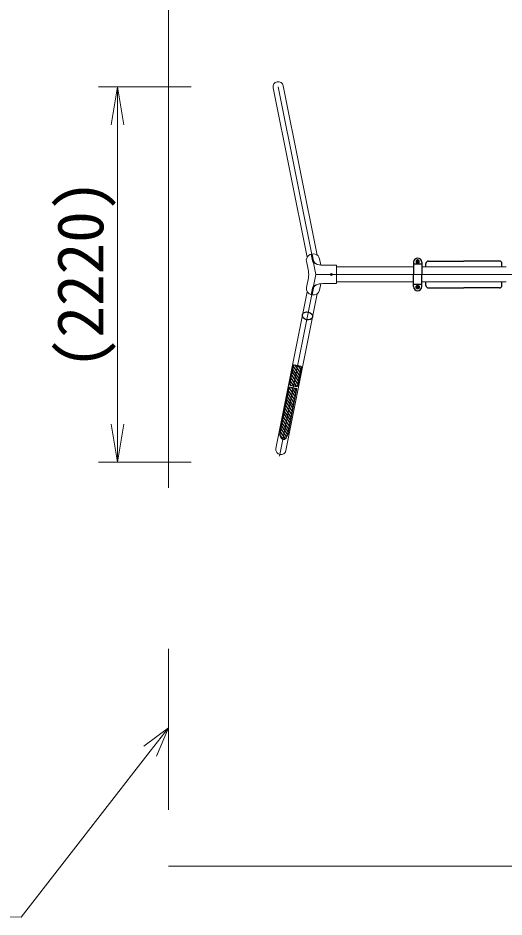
# Model space of a CAD drawing. Units: millimetres on the paper, enlarged 50 times, with parts at other scales. Extents: x 750 to 20250, y 750 to 14100.
# Drawn here: x 16640 to 17599, y 6804 to 8577 of the extents above; entities that cross this region are included whole.
import ezdxf
from ezdxf.enums import TextEntityAlignment as Align

# ---------------------------------------------------------------- set-up
doc = ezdxf.new("R2010")
doc.units = ezdxf.units.MM
doc.header["$LTSCALE"] = 50
doc.linetypes.add('CHAIN', pattern=[18.5, 12, -1.5, 3.5, -1.5])
doc.linetypes.add('USER2', pattern=[63.5, 31.75, -6.35, 6.35, -6.35, 6.35, -6.35])
for name, color, linetype, lineweight in [('0_15', 7, 'Continuous', 13), ('D-BMK', 2, 'CHAIN', 13), ('D-SAFETY', 6, 'USER2', 13), ('D-STR', 1, 'Continuous', 13), ('D-STR-DIM', 7, 'Continuous', 13), ('D-STR-HTXT', 7, 'Continuous', 13), ('D-STR\u3000構造物外形線', 1, 'Continuous', 25)]:
    doc.layers.add(name, color=color, linetype=linetype, lineweight=lineweight)
doc.styles.add('ＭＳ ゴシック', font='')
doc.styles.get('ＭＳ ゴシック').set_extended_font_data('MS Gothic')

# ---------------------------------------------------------------- blocks, each defined once
blk = doc.blocks.new('open_arrow')
at = {"color": 0, "linetype": 'Continuous', "lineweight": -2}
blk.add_lwpolyline([(7.5, 1.25), (0, 0), (7.5, -1.25)], dxfattribs=at)

msp = doc.modelspace()

# ---------------------------------------------------------------- linework, layer by layer
at = {"layer": '0_15'}
for p, q in [((16937.03, 7176.93), (16888.88, 7140.48)), ((16937.03, 7176.93), (16901.21, 7130.88)), ((16913.55, 7121.29), (16937.03, 7176.93))]:
    msp.add_line(p, q, dxfattribs=at)
at = {"layer": 'D-BMK'}
for p, q in [((17153.79, 8441.07), (17228.09, 8071.07)), ((17156.14, 7712.73), (17228.09, 8071.07)), ((17228.09, 8071.07), (19245.98, 8071.07))]:
    msp.add_line(p, q, dxfattribs=at)
at = {"layer": 'D-SAFETY'}
for p, q in [((16937.03, 9237.73), (16937.03, 6904.4)), ((16937.03, 6904.4), (19496.06, 6904.4))]:
    msp.add_line(p, q, dxfattribs=at)
at = {"layer": 'D-STR'}
for p, q in [((17163.68, 8443.05), (17230.75, 8109.03)), ((17143.91, 8439.08), (17210.98, 8105.06)), ((17219.05, 8110.99), (17221.64, 8098.12)), ((17223.69, 8098.04), (17221.01, 8111.38)), ((17213.34, 8077.63), (17209.46, 8096.95)), ((17237.9, 8089.07), (17235.28, 8102.13)), ((17268.7, 8089.07), (17237.9, 8089.07)), ((17268.7, 8053.07), (17268.7, 8089.07)), ((17420.7, 8085.92), (17268.7, 8085.92)), ((17437.2, 8085.92), (17603.53, 8085.92)), ((17209.46, 8045.18), (17213.34, 8064.5)), ((17235.28, 8040), (17237.86, 8052.83)), ((17268.7, 8053.07), (17242.04, 8053.07)), ((17268.7, 8056.22), (17420.7, 8056.22)), ((17437.2, 8056.22), (17603.53, 8056.22)), ((17149.33, 7727.62), (17210.98, 8037.07)), ((17168.03, 7720.73), (17230.75, 8033.1)), ((17219.05, 8031.14), (17221.64, 8044.01)), ((17223.69, 8044.09), (17221.01, 8030.75))]:
    msp.add_line(p, q, dxfattribs=at)
msp.add_circle((17258.7, 8071.07), 2, dxfattribs=at)
for centre, radius, start, end in [((17153.79, 8441.07), 10.08, 11.35385, 191.35385), ((17180.66, 8071.07), 33.33, 348.64615, 11.35385), ((17159.22, 7725.64), 10.08, 168.64615, 348.64615)]:
    msp.add_arc(centre, radius, start, end, dxfattribs=at)
for centre, major_axis, ratio, start_param, end_param in [((17222.37, 8099.54), (12.91, 2.59), 0.904716, 6.2831853, 9.424778), ((17242.04, 8098.96), (20.48, 0), 0.483212, 3.2266588, 4.7108972), ((17242.04, 8098.96), (18.43, 0), 0.53697, 3.2344606, 4.712389), ((17242.04, 8043.17), (-20.48, 0), 0.483212, 4.7138807, 6.1981192), ((17242.04, 8043.17), (-18.43, 0), 0.53697, 4.712389, 6.1903174), ((17222.37, 8042.59), (12.91, -2.59), 0.904716, 3.1415927, 6.2831853)]:
    msp.add_ellipse(centre, major_axis=major_axis, ratio=ratio, start_param=start_param, end_param=end_param, dxfattribs=at)
at = {"layer": 'D-STR-DIM'}
for p, q in [((16982.17, 8441.07), (16798.88, 8441.07)), ((16836.38, 7701.07), (16836.38, 8441.07)), ((16981.8, 7701.07), (16798.88, 7701.07))]:
    msp.add_line(p, q, dxfattribs=at)
at = {"layer": 'D-STR-HTXT'}
for p, q in [((16901.21, 7130.88), (16646.78, 6803.85)), ((16646.78, 6803.85), (15795.21, 6804.62))]:
    msp.add_line(p, q, dxfattribs=at)
at = {"layer": 'D-STR\u3000構造物外形線'}
for p, q in [((17420.7, 8095.07), (17420.7, 8071.07)), ((17437.2, 8091.07), (17420.7, 8091.07)), ((17428.95, 8099.72), (17425.8, 8097.89)), ((17425.8, 8097.89), (17425.8, 8094.24)), ((17425.8, 8094.24), (17428.95, 8092.42)), ((17426.72, 8098.32), (17425.9, 8096.89)), ((17425.9, 8096.89), (17425.9, 8095.24)), ((17425.9, 8095.24), (17426.72, 8093.84)), ((17428.12, 8099.14), (17426.72, 8098.32)), ((17426.72, 8093.84), (17428.12, 8093.02)), ((17427.02, 8096.59), (17426.95, 8096.07)), ((17426.95, 8096.07), (17427.02, 8095.54)), ((17427.22, 8097.07), (17427.02, 8096.59)), ((17427.02, 8095.54), (17427.22, 8095.07)), ((17427.55, 8097.49), (17427.22, 8097.07)), ((17427.22, 8095.07), (17427.55, 8094.67)), ((17427.45, 8096.57), (17427.37, 8096.07)), ((17427.37, 8096.07), (17427.45, 8095.59)), ((17427.67, 8096.99), (17427.45, 8096.57)), ((17427.45, 8095.59), (17427.67, 8095.14)), ((17427.95, 8097.79), (17427.55, 8097.49)), ((17427.55, 8094.67), (17427.95, 8094.34)), ((17428.02, 8097.34), (17427.67, 8096.99)), ((17427.67, 8095.14), (17428.02, 8094.79)), ((17428.42, 8097.99), (17427.95, 8097.79)), ((17427.95, 8094.34), (17428.42, 8094.14)), ((17428.47, 8097.57), (17428.02, 8097.34)), ((17428.02, 8094.79), (17428.47, 8094.57)), ((17429.77, 8099.14), (17428.12, 8099.14)), ((17428.12, 8093.02), (17429.77, 8093.02)), ((17428.95, 8098.07), (17428.42, 8097.99)), ((17428.42, 8094.14), (17428.95, 8094.07)), ((17428.95, 8097.64), (17428.47, 8097.57)), ((17428.47, 8094.57), (17428.95, 8094.49)), ((17432.12, 8097.89), (17428.95, 8099.72)), ((17429.47, 8097.99), (17428.95, 8098.07)), ((17429.45, 8097.57), (17428.95, 8097.64)), ((17428.95, 8094.49), (17429.45, 8094.57)), ((17428.95, 8092.42), (17432.12, 8094.24)), ((17428.95, 8094.07), (17429.47, 8094.14)), ((17429.87, 8097.34), (17429.45, 8097.57)), ((17429.45, 8094.57), (17429.87, 8094.79)), ((17429.95, 8097.79), (17429.47, 8097.99)), ((17429.47, 8094.14), (17429.95, 8094.34)), ((17431.2, 8098.32), (17429.77, 8099.14)), ((17429.77, 8093.02), (17431.2, 8093.84)), ((17430.22, 8096.99), (17429.87, 8097.34)), ((17429.87, 8094.79), (17430.22, 8095.14)), ((17430.37, 8097.49), (17429.95, 8097.79)), ((17429.95, 8094.34), (17430.37, 8094.67)), ((17430.45, 8096.57), (17430.22, 8096.99)), ((17430.22, 8095.14), (17430.45, 8095.59)), ((17430.67, 8097.07), (17430.37, 8097.49)), ((17430.37, 8094.67), (17430.67, 8095.07)), ((17430.52, 8096.07), (17430.45, 8096.57)), ((17430.45, 8095.59), (17430.52, 8096.07)), ((17430.87, 8096.59), (17430.67, 8097.07)), ((17430.67, 8095.07), (17430.87, 8095.54)), ((17430.95, 8096.07), (17430.87, 8096.59)), ((17430.87, 8095.54), (17430.95, 8096.07)), ((17432.02, 8096.89), (17431.2, 8098.32)), ((17431.2, 8093.84), (17432.02, 8095.24)), ((17432.02, 8095.24), (17432.02, 8096.89)), ((17432.12, 8094.24), (17432.12, 8097.89)), ((17437.2, 8095.07), (17437.2, 8071.07)), ((17445.37, 8086.07), (17445.37, 8092.57)), ((17450.37, 8097.57), (17520.37, 8097.57)), ((17590.37, 8097.57), (17520.37, 8097.57)), ((17595.37, 8086.07), (17595.37, 8092.57)), ((17420.7, 8047.07), (17420.7, 8071.07)), ((17437.2, 8047.07), (17437.2, 8071.07)), ((17437.2, 8051.07), (17420.7, 8051.07)), ((17425.8, 8047.89), (17428.95, 8049.72)), ((17428.95, 8049.72), (17432.12, 8047.89)), ((17445.37, 8049.57), (17445.37, 8056.07)), ((17595.37, 8049.57), (17595.37, 8056.07)), ((17425.8, 8044.24), (17425.8, 8047.89)), ((17428.95, 8042.42), (17425.8, 8044.24)), ((17425.9, 8046.89), (17426.72, 8048.29)), ((17425.9, 8045.24), (17425.9, 8046.89)), ((17426.72, 8043.82), (17425.9, 8045.24)), ((17426.72, 8048.29), (17428.12, 8049.12)), ((17428.12, 8042.99), (17426.72, 8043.82)), ((17426.95, 8046.07), (17427.02, 8046.59)), ((17427.02, 8045.54), (17426.95, 8046.07)), ((17427.02, 8046.59), (17427.22, 8047.07)), ((17427.22, 8045.07), (17427.02, 8045.54)), ((17427.22, 8047.07), (17427.55, 8047.47)), ((17427.55, 8044.64), (17427.22, 8045.07)), ((17427.37, 8046.07), (17427.45, 8046.54)), ((17427.45, 8045.57), (17427.37, 8046.07)), ((17427.45, 8046.54), (17427.67, 8046.99)), ((17427.67, 8045.14), (17427.45, 8045.57)), ((17427.55, 8047.47), (17427.95, 8047.79)), ((17427.95, 8044.34), (17427.55, 8044.64)), ((17427.67, 8046.99), (17428.02, 8047.34)), ((17428.02, 8044.79), (17427.67, 8045.14)), ((17427.95, 8047.79), (17428.42, 8047.99)), ((17428.42, 8044.14), (17427.95, 8044.34)), ((17428.02, 8047.34), (17428.47, 8047.57)), ((17428.47, 8044.57), (17428.02, 8044.79)), ((17428.12, 8049.12), (17429.77, 8049.12)), ((17429.77, 8042.99), (17428.12, 8042.99)), ((17428.42, 8047.99), (17428.95, 8048.07)), ((17428.95, 8044.07), (17428.42, 8044.14)), ((17428.47, 8047.57), (17428.95, 8047.64)), ((17428.95, 8044.49), (17428.47, 8044.57)), ((17428.95, 8048.07), (17429.47, 8047.99)), ((17428.95, 8047.64), (17429.45, 8047.57)), ((17429.45, 8044.57), (17428.95, 8044.49)), ((17432.12, 8044.24), (17428.95, 8042.42)), ((17429.47, 8044.14), (17428.95, 8044.07)), ((17429.45, 8047.57), (17429.87, 8047.34)), ((17429.87, 8044.79), (17429.45, 8044.57)), ((17429.47, 8047.99), (17429.95, 8047.79)), ((17429.95, 8044.34), (17429.47, 8044.14)), ((17429.77, 8049.12), (17431.2, 8048.29)), ((17431.2, 8043.82), (17429.77, 8042.99)), ((17429.87, 8047.34), (17430.22, 8046.99)), ((17430.22, 8045.14), (17429.87, 8044.79)), ((17429.95, 8047.79), (17430.37, 8047.47)), ((17430.37, 8044.64), (17429.95, 8044.34)), ((17430.22, 8046.99), (17430.45, 8046.54)), ((17430.45, 8045.57), (17430.22, 8045.14)), ((17430.37, 8047.47), (17430.67, 8047.07)), ((17430.67, 8045.07), (17430.37, 8044.64)), ((17430.45, 8046.54), (17430.52, 8046.07)), ((17430.52, 8046.07), (17430.45, 8045.57)), ((17430.67, 8047.07), (17430.87, 8046.59)), ((17430.87, 8045.54), (17430.67, 8045.07)), ((17430.87, 8046.59), (17430.95, 8046.07)), ((17430.95, 8046.07), (17430.87, 8045.54)), ((17431.2, 8048.29), (17432.02, 8046.89)), ((17432.02, 8045.24), (17431.2, 8043.82)), ((17432.02, 8046.89), (17432.02, 8045.24)), ((17432.12, 8047.89), (17432.12, 8044.24)), ((17450.37, 8044.57), (17520.37, 8044.57)), ((17590.37, 8044.57), (17520.37, 8044.57)), ((17183.41, 7890.87), (17176.31, 7854.9)), ((17196.56, 7871.42), (17183.44, 7890.99)), ((17198.45, 7889.6), (17185.37, 7892.19)), ((17197.7, 7877.2), (17188, 7891.67)), ((17198.84, 7882.98), (17193.78, 7890.53)), ((17193.14, 7854.07), (17180.01, 7873.65)), ((17194.28, 7859.85), (17181.15, 7879.43)), ((17195.42, 7865.64), (17182.29, 7885.21)), ((17192.66, 7851.67), (17199.76, 7887.65)), ((17179.03, 7852.67), (17176.59, 7856.31)), ((17184.81, 7851.52), (17177.73, 7862.09)), ((17190.59, 7850.38), (17178.87, 7867.87)), ((17174.98, 7848.91), (17157.53, 7760.61)), ((17185.39, 7818.02), (17172.64, 7837.05)), ((17173.43, 7757.47), (17190.88, 7845.78)), ((17186.53, 7823.8), (17173.78, 7842.83)), ((17187.68, 7829.58), (17174.92, 7848.61)), ((17190.88, 7845.78), (17174.98, 7848.91)), ((17177.62, 7852.94), (17190.7, 7850.36)), ((17188.82, 7835.36), (17180.47, 7847.83)), ((17189.96, 7841.14), (17186.24, 7846.69)), ((17181.96, 7800.68), (17169.21, 7819.71)), ((17183.11, 7806.46), (17170.35, 7825.49)), ((17184.25, 7812.24), (17171.5, 7831.27)), ((17178.54, 7783.34), (17165.79, 7802.37)), ((17179.68, 7789.12), (17166.93, 7808.15)), ((17180.82, 7794.9), (17168.07, 7813.93)), ((17175.11, 7765.99), (17162.36, 7785.03)), ((17176.25, 7771.77), (17163.5, 7790.81)), ((17177.4, 7777.55), (17164.64, 7796.59)), ((17170.56, 7750.33), (17158.93, 7767.68)), ((17172.67, 7754.66), (17160.07, 7773.46)), ((17173.97, 7760.21), (17161.22, 7779.25)), ((17163.5, 7745.89), (17157.16, 7755.36)), ((17167.63, 7747.22), (17157.79, 7761.9))]:
    msp.add_line(p, q, dxfattribs=at)
for centre, radius, start, end in [((17428.95, 8095.07), 8.25, 0, 180), ((17450.37, 8092.57), 5, 90, 180), ((17590.37, 8092.57), 5, 0, 90), ((17450.37, 8049.57), 5, 180, 270), ((17590.37, 8049.57), 5, 270, 0), ((17428.95, 8047.07), 8.25, 180, 0), ((17185.05, 7890.55), 1.67, 78.8329, 168.8329), ((17198.13, 7887.97), 1.67, 348.8329, 78.8329), ((17177.95, 7854.58), 1.67, 168.8329, 258.8329), ((17191.03, 7852), 1.67, 258.8329, 348.8329)]:
    msp.add_arc(centre, radius, start, end, dxfattribs=at)
msp.add_ellipse((17211.56, 7989.28), major_axis=(-9.87, 2.53), ratio=0.752556, dxfattribs=at)
msp.add_ellipse((17165.48, 7759.04), major_axis=(-2.58, -13.07), ratio=0.607949, start_param=4.712389, end_param=7.8539816, dxfattribs=at)

# ---------------------------------------------------------------- block references
at = {"layer": 'D-STR-DIM', "xscale": 10, "yscale": 10}
for p, rotation in [((16836.38, 8441.07), 270), ((16836.38, 7701.07), 90)]:
    msp.add_blockref('open_arrow', p, dxfattribs=dict(at, rotation=rotation))

# ---------------------------------------------------------------- texts
at = {"layer": 'D-STR-DIM', "style": 'ＭＳ ゴシック'}
msp.add_text('(2220)', height=91.64, rotation=90, dxfattribs=at).set_placement((16836.38, 8071.07), align=Align.BOTTOM_CENTER)

doc.saveas('drawing.dxf')
